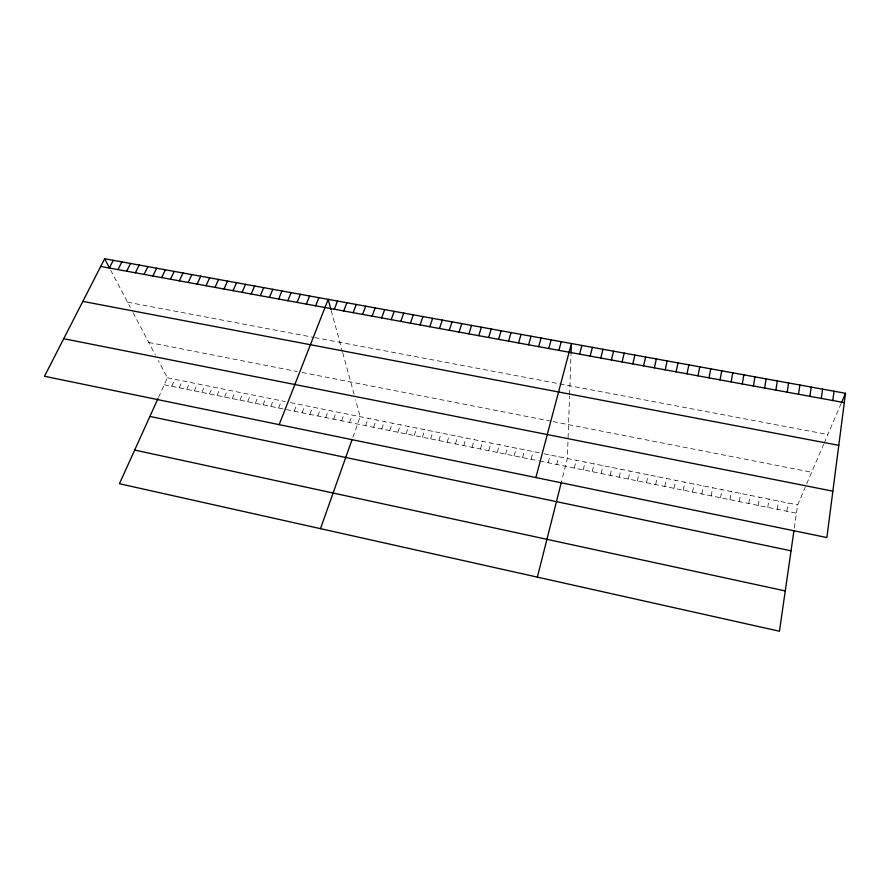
<?xml version="1.0" encoding="UTF-8"?>
<svg xmlns="http://www.w3.org/2000/svg" width="890" height="890" viewBox="0 0 890 890"><rect width="100%" height="100%" fill="white"/><g stroke="black" fill="none" stroke-linecap="round" stroke-linejoin="round"><path stroke-width="0.67" stroke-dasharray="4.45 3.34" d="M567.942 441.996L567.364 458.472L561.857 480.277M568.087 437.747L569.556 395.928M569.6 394.671L571.013 354.554M794.314 528.082L797.651 504.919L805.35 486.964M786.86 511.238L788.084 502.995M777.293 509.291L778.55 501.07M767.759 507.356L769.049 499.157M758.258 505.431L759.571 497.243M748.779 503.506L750.136 495.341M739.334 501.582L740.714 493.438M729.911 499.668L731.335 491.547M720.533 497.766L721.979 489.656M711.166 495.864L712.656 487.776M701.843 493.972L703.356 485.907M692.542 492.081L694.089 484.038M683.275 490.201L684.855 482.169M674.042 488.321L675.655 480.322M664.83 486.452L666.465 478.464M655.652 484.583L657.321 476.617M646.496 482.725L648.198 474.782M637.374 480.878L639.109 472.946M628.273 479.031L630.042 471.122M619.206 477.185L620.998 469.297M610.173 475.349L611.997 467.473M601.162 473.513L603.008 465.67M592.184 471.689L594.064 463.857M583.228 469.876L585.131 462.066M574.295 468.062L576.231 460.264M556.784 464.502L558.775 456.748M548.196 462.767L550.22 455.024M531.107 459.284L533.177 451.586M522.597 457.56L524.7 449.873M514.109 455.836L516.245 448.171M505.654 454.123L507.812 446.469M497.221 452.409L499.401 444.766M488.81 450.696L491.024 443.075M480.433 448.994L482.658 441.396M472.067 447.303L474.326 439.716M463.734 445.601L466.026 438.036M455.424 443.921L457.738 436.367M447.136 442.23L449.472 434.698M438.881 440.561L441.24 433.041M430.638 438.881L433.03 431.383M422.427 437.213L424.841 429.736M414.239 435.555L416.676 428.079M406.074 433.897L408.532 426.444M397.93 432.24L400.422 424.808M389.82 430.593L392.323 423.173M381.721 428.947L384.257 421.549M373.655 427.311L376.214 419.924M365.601 425.676L368.182 418.3M352.885 437.29L360.183 416.687L355.566 399.777M349.581 422.416L352.206 415.085M341.604 420.803L344.252 413.483M333.65 419.179L336.32 411.881M325.718 417.577L328.41 410.279M317.808 415.964L320.534 408.688M309.92 414.362L312.668 407.108M302.055 412.771L304.825 405.529M294.212 411.169L297.004 403.949M278.592 407.998L281.429 400.811M270.827 406.418L273.686 399.243M263.073 404.85L265.954 397.685M255.341 403.281L258.245 396.128M247.631 401.713L250.557 394.582M239.944 400.155L242.892 393.035M232.279 398.598L235.249 391.489M224.636 397.04L227.629 389.954M217.015 395.494L220.019 388.418M209.417 393.947L212.443 386.894M806.674 483.871L823.606 444.377M824.129 443.164L840.872 404.082M201.83 392.412L204.889 385.37M194.276 390.877L197.346 383.846M186.733 389.342L189.837 382.333M179.224 387.818L182.339 380.82M171.726 386.293L174.863 379.318M158.565 397.329L167.409 377.805L158.32 360.561M127.548 302.2L313.525 337.343M314.771 337.577L827.822 434.531M148.775 342.461L297.349 371.553M302.044 372.465L550.498 421.103M553.068 421.615L811.669 472.234M167.409 377.805L285.323 401.59M290.507 402.636L540.475 453.055M544.124 453.789L797.651 504.919M164.249 384.78L283.799 409.055M286.391 409.589L538.417 460.775M539.64 461.02L796.461 513.185M110.616 270.07L130.329 307.462M133.066 312.668L155.383 354.999M331.225 310.554L342.361 351.372M342.717 352.651L354.075 394.315"/><path stroke-width="1.33" d="M571.057 353.185L571.391 343.529L535.88 477.563M845.5 393.302L826.877 537.549L44.5 376.27L104.653 258.767L845.5 393.302L841.339 403.014M832.784 400.533L834.041 391.211M821.314 398.431L822.616 389.141M809.889 396.339L811.235 387.072M793.958 530.596L779.451 631.232L119.427 483.726L157.997 398.598M798.508 394.248L799.899 385.014M787.172 392.178L788.607 382.967M775.869 390.109L777.359 380.92M764.621 388.04L766.156 378.884M753.407 385.993L754.987 376.859M742.238 383.946L743.862 374.846M731.113 381.91L732.781 372.832M720.032 379.874L721.745 370.83M708.985 377.849L710.743 368.827M697.982 375.836L699.785 366.836M687.024 373.833L688.871 364.856M676.1 371.831L677.991 362.875M665.219 369.839L667.155 360.917M654.384 367.848L656.364 358.948M643.581 365.879L645.606 357.001M632.823 363.899L634.881 355.054M622.099 361.941L624.202 353.108M611.419 359.983L613.566 351.183M600.783 358.036L602.964 349.258M537.371 577.132L561.557 481.457M590.181 356.089L592.406 347.334M579.613 354.153L581.882 345.431M558.909 350.36L561.256 341.682M548.763 348.502L551.155 339.847M538.661 346.655L541.087 338.022M528.593 344.808L531.052 336.197M518.547 342.973L521.051 334.384M508.546 341.137L511.082 332.571M498.589 339.312L501.159 330.769M488.655 337.499L491.258 328.977M478.753 335.686L481.401 327.186M468.897 333.872L471.578 325.395M459.062 332.081L461.788 323.615M449.272 330.279L452.02 321.846M439.515 328.499L442.297 320.077M429.792 326.708L432.607 318.32M420.091 324.939L422.95 316.573M410.435 323.17L413.327 314.815M400.811 321.401L403.737 313.08M320.478 528.66L352.095 439.526M391.222 319.644L394.181 311.344M381.654 317.897L384.647 309.609M372.131 316.15L375.157 307.884M362.63 314.415L365.69 306.171M353.174 312.679L356.267 304.458M343.74 310.955L346.866 302.756M334.34 309.231L337.499 301.054M279.171 424.652L328.165 299.351L330.924 309.442M315.639 305.804L318.865 297.672M306.338 304.102L309.598 295.981M297.071 302.4L300.353 294.301M287.826 300.709L291.141 292.632M278.615 299.018L281.963 290.963M269.436 297.338L272.818 289.306M260.292 295.669L263.707 287.648M251.18 294L254.618 286.002M242.091 292.332L245.562 284.355M233.035 290.674L236.54 282.72M224.013 289.016L227.54 281.084M215.013 287.37L218.573 279.46M206.046 285.734L209.639 277.836M197.113 284.088L200.728 276.212M188.202 282.464L191.851 274.598M179.324 280.839L183.006 272.996M170.48 279.215L174.184 271.394M161.657 277.602L165.395 269.804M152.869 275.989L156.629 268.213M144.102 274.387L147.896 266.622M135.369 272.785L139.196 265.042M126.669 271.194L130.518 263.462M117.992 269.603L121.863 261.894M109.348 268.012L113.241 260.325M100.726 266.444L844.298 402.636M82.837 301.387L838.781 445.345M63.735 338.712L832.862 491.169M149.909 416.431L791.043 550.81M134.679 450.062L785.258 590.927M104.653 258.767L109.425 267.823"/></g></svg>
